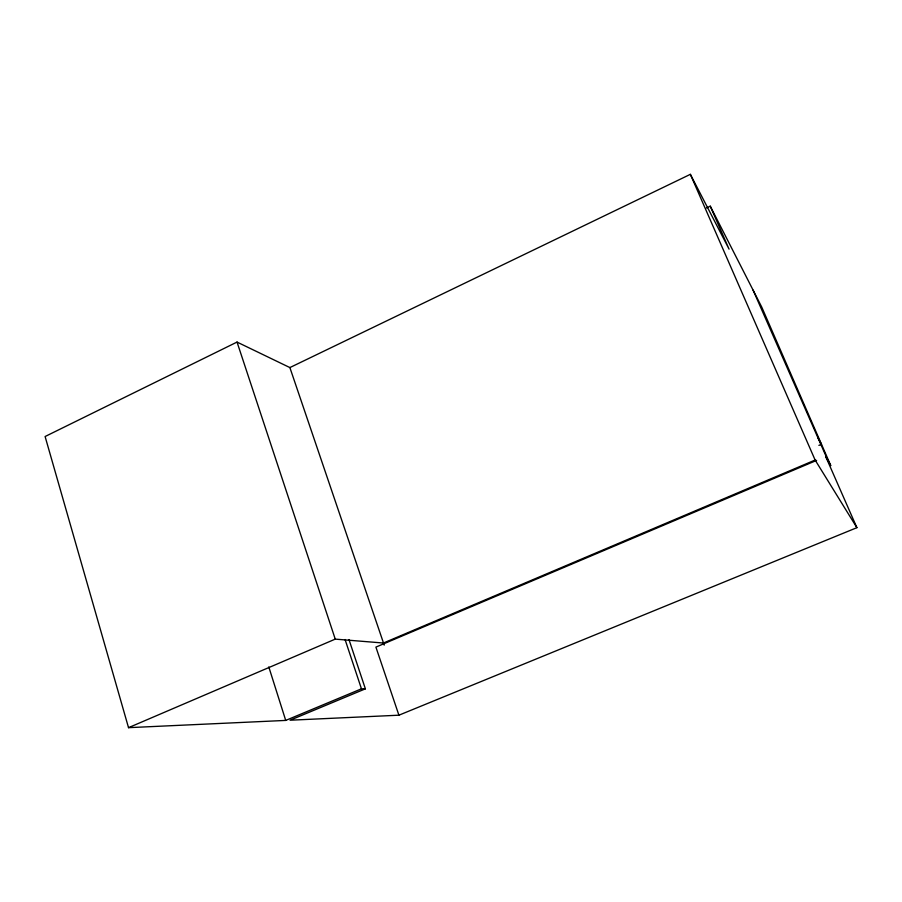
<?xml version="1.0" encoding="UTF-8"?>
<svg xmlns="http://www.w3.org/2000/svg" width="902" height="902" viewBox="0 0 902 902"><rect width="100%" height="100%" fill="white"/><g stroke="black" fill="none" stroke-linecap="round" stroke-linejoin="round"><path stroke-width="1.35" d="M384.207 645.11L289.88 367.576L237.034 342.072L45.1 436.523L128.524 727.666L285.72 720.416L361.454 688.824L365.378 688.835L348.973 639.574M289.88 367.576L690.357 174.334L729.064 249.132L710.246 206.163L706.424 207.979M128.524 727.666L335.251 639.123L383.406 643.025L815.126 460.043L856.9 527.67L398.909 715.196L290.083 720.213L365.378 688.835M818.903 445.385L821.496 444.28L818.024 437.989M816.603 460.392L375.908 647.106L398.909 715.196M710.246 206.163L761.716 307.03L830.798 465.646L825.68 456.547L856.9 527.67M753.102 290.151L827.923 460.539M690.357 174.334L815.126 460.043M345.071 639.529L361.454 688.824M237.034 342.072L335.251 639.123M268.796 666.928L285.72 720.416"/></g></svg>
